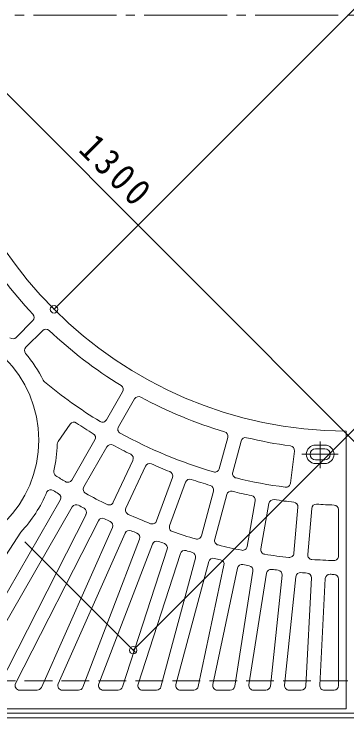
# Model space of a CAD drawing. Units: millimetres at full size, sheet at 1:10; details may follow other scales. Extents: x -1841 to 1849, y -1367 to 1300.
# Drawn here: x -1255 to -894, y -261 to 500 of the extents above; entities that cross this region are included whole.
import ezdxf

# ---------------------------------------------------------------- set-up
doc = ezdxf.new("R2010")
doc.units = ezdxf.units.MM
doc.header["$LTSCALE"] = 10
doc.header["$PDMODE"] = 32
doc.header["$PDSIZE"] = 8
for name, pattern in [('CHAIN1', [8, 5, -1, 1, -1]), ('CHAIN2', [12, 9, -1, 1, -1]), ('DASHED3', [4, 3, -1])]:
    doc.linetypes.add(name, pattern=pattern)
for name, color, linetype, lineweight in [('0-0', 3, 'Continuous', 18), ('0-1', 2, 'Continuous', 18), ('0-4', 7, 'Continuous', 18)]:
    doc.layers.add(name, color=color, linetype=linetype, lineweight=lineweight)
doc.styles.add('ＭＳ ゴシック', font='')
doc.styles.get('ＭＳ ゴシック').set_extended_font_data('MS Gothic')

msp = doc.modelspace()

# ---------------------------------------------------------------- linework, layer by layer
at = {"layer": '0-0'}
for p, q in [((-1252.69, 150.01), (-1234.53, 168.18)), ((-1242.08, 139.41), (-1223.92, 157.57)), ((-1154.88, 60.84), (-1137.38, 91.16)), ((-1141.89, 53.34), (-1124.39, 83.66)), ((-1207.25, 37.43), (-1194.1, 56.2)), ((-895.46, -251.37), (-895.46, 48.64)), ((-1192.39, -4.13), (-1167.39, 39.18)), ((-1032.67, 8.1), (-1023.61, 41.92)), ((-1179.4, -11.63), (-1154.4, 31.68)), ((-1018.18, 4.22), (-1009.12, 38.03)), ((-928.46, 33.63), (-918.46, 33.63)), ((-955.61, -7.54), (-951.35, 27.2)), ((-928.46, 29.63), (-918.46, 29.63)), ((-1147.44, -28.27), (-1126.3, 17.06)), ((-928.46, 17.63), (-918.46, 17.63)), ((-1133.84, -34.61), (-1112.71, 10.72)), ((-928.46, 13.63), (-918.46, 13.63)), ((-1100.55, -48.4), (-1083.44, -1.4)), ((-1086.45, -53.53), (-1069.35, -6.53)), ((-1052.08, -64.37), (-1039.14, -16.06)), ((-1037.6, -68.25), (-1024.65, -19.94)), ((-1322.15, -228.87), (-1204.9, -25.78)), ((-1002.41, -76.05), (-993.73, -26.8)), ((-987.64, -78.65), (-978.96, -29.4)), ((-1301.94, -223.87), (-1191.9, -33.28)), ((-951.91, -83.36), (-947.55, -33.53)), ((-936.97, -84.66), (-932.61, -34.84)), ((-903.46, -86.18), (-903.46, -36.16)), ((-1272.44, -228.64), (-1177.02, -41.36)), ((-1253.3, -224.1), (-1163.66, -48.17)), ((-1353.57, -223.65), (-1247.64, -60.52)), ((-1225.37, -228.4), (-1148.37, -55.46)), ((-1207.14, -224.34), (-1134.67, -61.56)), ((-1180.49, -228.16), (-1119.03, -68.05)), ((-1163.04, -224.58), (-1105.02, -73.42)), ((-1137.42, -227.91), (-1089.06, -79.07)), ((-1120.64, -224.82), (-1074.79, -83.71)), ((-1095.84, -227.66), (-1058.56, -88.52)), ((-1079.62, -225.07), (-1044.07, -92.4)), ((-1055.46, -227.41), (-1027.6, -96.35)), ((-1039.68, -225.33), (-1012.93, -99.47)), ((-1016.01, -227.15), (-996.28, -102.56)), ((-1000.58, -225.59), (-981.46, -104.91)), ((-977.26, -226.89), (-964.67, -107.12)), ((-962.07, -225.85), (-949.75, -108.68)), ((-938.98, -226.63), (-932.87, -110.01)), ((-923.94, -226.11), (-917.89, -110.8)), ((-903.46, -226.37), (-903.46, -111.18)), ((-1229.94, -231.37), (-1248.84, -231.37)), ((-1185.16, -231.37), (-1202.57, -231.37)), ((-1142.17, -231.37), (-1158.38, -231.37)), ((-1100.67, -231.37), (-1115.89, -231.37)), ((-1060.35, -231.37), (-1074.79, -231.37)), ((-1020.95, -231.37), (-1034.79, -231.37)), ((-982.23, -231.37), (-995.64, -231.37)), ((-943.98, -231.37), (-957.1, -231.37)), ((-908.47, -231.37), (-918.94, -231.37)), ((-1643.46, -251.37), (-895.46, -251.37))]:
    msp.add_line(p, q, dxfattribs=at)
at = {"layer": '0-0', "linetype": 'CHAIN1'}
for p, q in [((-923.46, 8.59), (-923.46, 37.36)), ((-943.44, 23.63), (-904.13, 23.63))]:
    msp.add_line(p, q, dxfattribs=at)
at = {"layer": '0-0'}
msp.add_circle((-1353.08, 39.01), 125, dxfattribs=at)
for centre, radius, start, end in [((-893.46, 498.63), 450, 180.25464, 269.74536), ((-893.46, 498.63), 470, 211.50795, 223.492), ((-1238.06, 171.71), 5, 315.00139, 43.49281), ((-1220.38, 154.03), 5, 46.50645, 134.99788), ((-893.46, 498.63), 470, 226.50798, 238.49203), ((-1256.23, 153.55), 5, 229.77898, 314.99799), ((-1238.55, 135.87), 5, 135.00201, 220.22102), ((-1353.08, 39.01), 145, 26.47864, 40.21959), ((-1218.82, 105.89), 5, 206.47873, 230.36125), ((-893.46, 498.63), 515, 230.36087, 238.59554), ((-1141.71, 93.66), 5, 329.99893, 58.49101), ((-1120.06, 81.16), 5, 61.50735, 149.99878), ((-893.46, 498.63), 470, 241.50795, 253.492), ((-1190.01, 53.33), 5, 56.33875, 144.99831), ((-893.47, 498.63), 530, 236.33878, 238.66119), ((-1159.21, 63.34), 5, 238.59435, 329.9982), ((-1137.56, 50.84), 5, 150.00124, 241.4045), ((-1171.72, 41.68), 5, 329.99936, 58.66122), ((-893.46, 498.63), 515, 241.40442, 253.59554), ((-1028.43, 43.21), 5, 344.99983, 73.49191), ((-1004.29, 36.74), 5, 76.50769, 164.9991), ((-893.46, 498.63), 470, 256.50792, 262.39684), ((-1353.08, 39.01), 145, 346.80479, 358.2991), ((-1203.15, 34.56), 5, 144.99892, 178.29929), ((-1150.07, 29.18), 5, 61.33968, 149.99924), ((-893.47, 498.63), 530, 241.33878, 243.66119), ((-956.31, 27.81), 5, 352.99893, 82.39786), ((-928.46, 23.63), 10, 90, 270), ((-918.46, 23.63), 10, 270, 90), ((-1130.83, 19.17), 5, 335.00029, 63.66216), ((-928.46, 23.63), 6, 90, 270), ((-918.46, 23.63), 6, 270, 90), ((-1108.18, 8.6), 5, 66.33862, 154.99818), ((-893.47, 498.63), 530, 246.33878, 248.66119), ((-1037.5, 9.39), 5, 253.59525, 344.9991), ((-1207.04, 4.77), 5, 166.80516, 237.58716), ((-893.47, 498.63), 590, 237.58609, 238.77565), ((-1088.14, 0.31), 5, 339.99924, 68.6611), ((-1013.35, 2.92), 5, 164.9991, 256.40578), ((-1196.72, -1.63), 5, 238.77534, 329.99936), ((-1064.65, -8.24), 5, 71.33861, 159.99817), ((-893.47, 498.63), 530, 251.33876, 253.66118), ((-893.46, 498.63), 515, 256.4044, 262.43822), ((-960.58, -6.93), 5, 262.438, 352.99928), ((-1215.14, -19.66), 5, 58.17397, 145.74777), ((-1175.07, -14.13), 5, 149.99924, 241.22528), ((-1043.97, -14.76), 5, 344.99922, 73.66109), ((-1353.08, 39.01), 145, 316.65457, 337.3428), ((-893.46, 498.63), 605, 238.17415, 238.82581), ((-1209.23, -23.28), 5, 329.99878, 58.82544), ((-893.47, 498.63), 590, 241.22433, 243.77563), ((-1019.82, -21.23), 5, 76.33966, 164.99922), ((-893.46, 498.63), 530, 256.33876, 258.66118), ((-998.65, -25.93), 5, 350.00027, 78.66214), ((-1151.97, -26.16), 5, 243.77628, 335.00029), ((-974.03, -30.27), 5, 81.33952, 169.99908), ((-893.46, 498.63), 530, 261.33876, 263.66118), ((-952.53, -33.1), 5, 355.00014, 83.662), ((-927.63, -35.28), 5, 86.33832, 175.00014), ((-893.46, 498.63), 530, 266.33879, 268.39317), ((-1187.58, -35.78), 5, 61.17453, 150.00124), ((-893.46, 498.63), 605, 241.17415, 241.82579), ((-1181.48, -39.09), 5, 332.99948, 61.82498), ((-1129.31, -36.72), 5, 154.99818, 246.22423), ((-908.47, -36.16), 5, 0, 88.39302), ((-1159.2, -50.44), 5, 64.17258, 152.99948), ((-893.47, 498.63), 590, 246.22432, 248.77562), ((-893.46, 498.63), 605, 244.17413, 244.82579), ((-1152.94, -53.43), 5, 336.00034, 64.82652), ((-1105.25, -46.69), 5, 248.77522, 339.99924), ((-1130.1, -63.6), 5, 67.17268, 156.00032), ((-893.46, 498.63), 605, 247.17416, 247.82582), ((-1081.76, -55.24), 5, 159.99817, 251.22421), ((-893.47, 498.63), 590, 251.22432, 253.77562), ((-1123.69, -66.25), 5, 338.99937, 67.82431), ((-1056.91, -63.07), 5, 253.77521, 344.99922), ((-1032.77, -69.54), 5, 164.99922, 256.22527), ((-1100.35, -75.21), 5, 70.17526, 158.99937), ((-893.46, 498.63), 605, 250.17413, 250.82579), ((-1093.81, -77.53), 5, 341.99956, 70.8253), ((-893.46, 498.63), 590, 256.22432, 258.77562), ((-1007.34, -75.18), 5, 258.77626, 350.00027), ((-1070.04, -85.25), 5, 73.17487, 161.99956), ((-893.46, 498.63), 605, 253.17413, 253.82579), ((-1063.39, -87.22), 5, 344.9991, 73.8261), ((-982.72, -79.52), 5, 169.99908, 261.22513), ((-956.89, -82.92), 5, 263.77612, 355.00014), ((-1039.24, -93.69), 5, 76.17444, 164.99983), ((-893.46, 498.63), 605, 256.17415, 256.82581), ((-1032.49, -95.32), 5, 348.00081, 76.82581), ((-893.46, 498.63), 590, 261.22432, 263.77562), ((-931.99, -85.1), 5, 175.00014, 266.22444), ((-893.46, 498.63), 590, 266.22433, 268.53067), ((-908.47, -86.18), 5, 268.52931, 0), ((-1008.04, -100.51), 5, 79.17387, 168.00081), ((-893.46, 498.63), 605, 259.17415, 259.82578), ((-1001.22, -101.78), 5, 351.00066, 79.82593), ((-976.52, -105.69), 5, 82.17462, 171.0011), ((-893.46, 498.63), 605, 262.17413, 262.82581), ((-969.65, -106.59), 5, 353.99931, 82.82463), ((-944.78, -109.21), 5, 85.17389, 173.99902), ((-893.46, 498.63), 605, 265.17415, 265.82581), ((-937.87, -109.75), 5, 357.00079, 85.82599), ((-912.9, -111.06), 5, 88.17427, 177.00079), ((-893.46, 498.63), 605, 268.17415, 268.5909), ((-908.47, -111.18), 5, 0, 88.59181), ((-1248.84, -226.37), 5, 152.99948, 270), ((-1202.57, -226.37), 5, 156.00032, 270), ((-1185.16, -226.37), 5, 270, 338.99937), ((-1158.38, -226.37), 5, 158.99937, 270), ((-1142.17, -226.37), 5, 270, 341.99956), ((-1115.89, -226.37), 5, 161.99956, 270), ((-1100.67, -226.37), 5, 270, 344.9991), ((-1074.79, -226.37), 5, 164.9991, 270), ((-1060.35, -226.37), 5, 270, 348.00081), ((-1034.79, -226.37), 5, 168.00081, 270), ((-1020.95, -226.37), 5, 270, 351.0011), ((-995.64, -226.37), 5, 171.00066, 270), ((-982.23, -226.37), 5, 270, 353.99931), ((-957.1, -226.37), 5, 173.99902, 270), ((-943.98, -226.37), 5, 270, 357.00079), ((-918.94, -226.37), 5, 177.00079, 270), ((-908.47, -226.37), 5, 270, 0), ((-1229.94, -226.37), 5, 270, 336.00034)]:
    msp.add_arc(centre, radius, start, end, dxfattribs=at)
at = {"layer": '0-1', "linetype": 'CHAIN2'}
msp.add_line((-1714.01, 498.63), (-74.76, 498.63), dxfattribs=at)
at = {"layer": '0-1'}
msp.add_line((-138.46, -256.37), (-1648.46, -256.37), dxfattribs=at)
msp.add_lwpolyline([(-1653.46, -261.37), (-1653.46, 1258.63), (-133.46, 1258.63), (-133.46, -261.37)], close=True, dxfattribs=at)
at = {"layer": '0-1', "linetype": 'DASHED3'}
msp.add_lwpolyline([(-1613.46, -221.37), (-1613.46, 1218.63), (-173.46, 1218.63), (-173.46, -221.37)], close=True, dxfattribs=at)
at = {"layer": '0-4'}
for p, q in [((-575.27, 816.83), (-1211.66, 180.43)), ((-1580.29, 731.05), (-661.05, -188.19)), ((-1125.88, -188.19), (-206.64, 731.05)), ((-1123.76, -190.31), (-1243.09, -70.98))]:
    msp.add_line(p, q, dxfattribs=at)
for p in [(-1211.66, 180.43), (-1125.88, -188.19)]:
    msp.add_point(p, dxfattribs=at)

# ---------------------------------------------------------------- texts
at = {"layer": '0-4', "color": 2, "insert": (-1186.64, 351.54), "char_height": 29.33, "attachment_point": 7, "rotation": 315, "style": 'ＭＳ ゴシック'}
msp.add_mtext('\\T1.28;\\W0.9;1300', dxfattribs=at)

doc.saveas('drawing.dxf')
